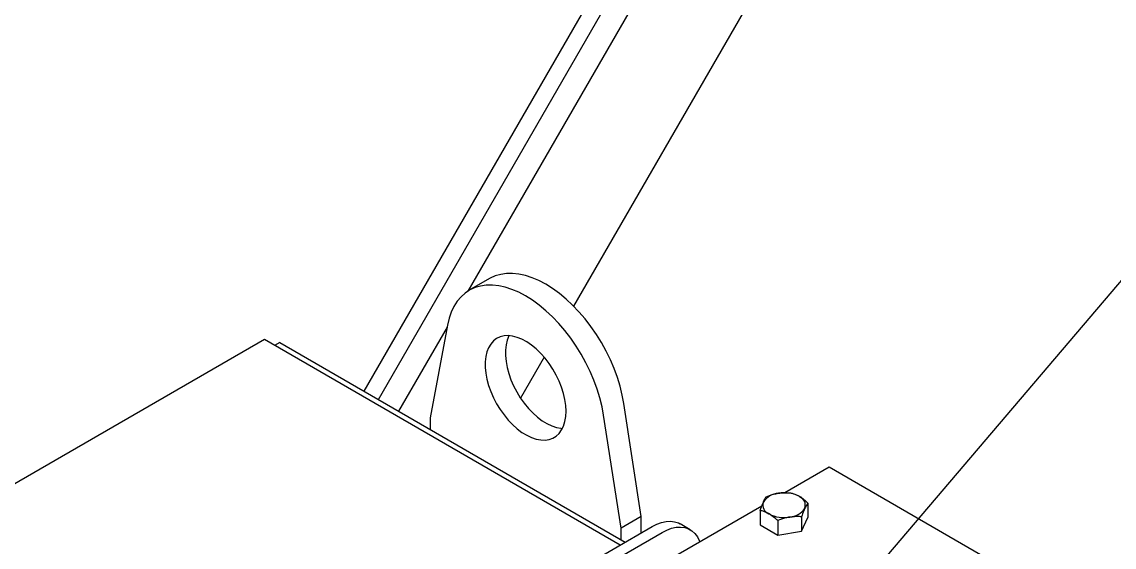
# Model space of a CAD drawing. Header units: millimetres. Extents: x 1293 to 41893, y 1011 to 26911.
# Drawn here: x 5768.9 to 6092.5, y 24017.7 to 24173.2 of the extents above; entities that cross this region are included whole.
import ezdxf

# ---------------------------------------------------------------- set-up
doc = ezdxf.new("R2010")
doc.units = ezdxf.units.MM
doc.header["$LTSCALE"] = 50
doc.layers.add('CAPA_1', color=7, linetype='Continuous')
doc.dimstyles.new('SLDDIMSTYLE2', dxfattribs={"dimtxt": 0.18, "dimasz": 30.769231, "dimexe": 0, "dimexo": 0.0625, "dimgap": 0, "dimtad": 0, "dimtih": 1, "dimtoh": 1, "dimdec": 0, "dimrnd": 1e-09, "dimzin": 0, "dimdsep": 46, "dimtxsty": 'Standard', "dimblk1": 'DOT', "dimblk2": 'DOT', "dimsah": 1, "dimcen": 0.09, "dimadec": 0, "dimazin": 0, "dimtfac": 30.769231, "dimtdec": 0, "dimtofl": 0, "dimtmove": 0, "dimatfit": 3, "dimldrblk": 'DOT', "dimfxl": 1, "dimfrac": 2, "dimtolj": 1, "dimtzin": 0, "dimarcsym": 0})

# ---------------------------------------------------------------- blocks, each defined once
blk = doc.blocks.new('_Dot')
at = {"color": 0, "linetype": 'ByBlock', "lineweight": -2}
blk.add_line((-0.5, 0), (-1, 0), dxfattribs=at)
at = {"color": 0, "linetype": 'ByBlock', "const_width": 0.5}
blk.add_lwpolyline([(-0.25, 0, 1), (0.25, 0, 1)], format="xyb", close=True, dxfattribs=at)

msp = doc.modelspace()

# ---------------------------------------------------------------- linework, layer by layer
at = {"color": 7, "linetype": 'Continuous', "lineweight": 25}
for p, q in [((5870.2853092, 24063.871238), (6006.3200775, 24299.4903675)), ((5874.5189866, 24061.4271881), (6010.5534108, 24297.0457217)), ((6016.8305902, 24294.0924811), (5900.9988621, 24093.4660435)), ((6042.2305902, 24279.4246065), (5932.3315261, 24089.0738443)), ((5907.4311222, 24097.1934338), (5901.4442847, 24093.7373062)), ((5894.8632523, 24082.8388556), (5880.505824, 24057.9710604)), ((5894.9789554, 24083.4541522), (5889.8253257, 24056.047716)), ((5840.7756853, 24079.1792792), (5149.2252533, 23679.9557125)), ((5946.1287724, 24018.3602366), (5840.7756853, 24079.1792792)), ((5845.2658134, 24078.3146855), (5843.7695906, 24077.4509344)), ((5845.2658134, 24078.3146855), (5947.6249952, 24019.2239876)), ((5923.6125777, 24073.9721828), (5916.6139467, 24061.8501983)), ((5952.3807056, 24026.8475192), (5947.2270759, 24060.2042096)), ((5889.8253257, 24056.047716), (5889.8253257, 24052.5910266)), ((5946.3938682, 24023.3913915), (5941.2402385, 24056.748082)), ((6008.0141701, 24041.3982773), (5994.9004757, 24033.8279027)), ((6086.0161562, 23996.3686892), (6008.0141701, 24041.3982773)), ((5993.0962445, 24033.7170652), (5992.9952763, 24033.7014471)), ((5999.2163464, 24032.7391485), (5999.1424325, 24032.781818)), ((5988.0744784, 24029.8873383), (5886.4774359, 23971.2366141)), ((5988.5691595, 24031.1463042), (5988.5421052, 24031.0880165)), ((6000.8093632, 24029.1904707), (6000.8364175, 24029.2487585)), ((6001.7717661, 24030.8009289), (6001.7717661, 24026.5102967)), ((5952.3807056, 24026.8475192), (5946.3938682, 24023.3913915)), ((5952.3807056, 24021.9694008), (5952.3807056, 24026.8475192)), ((5987.6067567, 24028.6098317), (5987.6067567, 24024.3191996)), ((5990.1621764, 24027.5976265), (5990.2360902, 24027.5549569)), ((5996.2822782, 24026.6197098), (5996.3832464, 24026.6353279)), ((5999.8740147, 24026.7122859), (5999.8740147, 24022.4216538)), ((5999.8740147, 24022.4216538), (6001.7717661, 24026.5102967)), ((5924.9213923, 24006.1174766), (5955.5626861, 24023.806319)), ((5946.3938682, 24019.9347021), (5946.3938682, 24023.3913915)), ((5966.8887609, 24022.9033894), (5963.8953422, 24024.6314532)), ((5987.6067567, 24024.3191996), (5992.7915099, 24021.3261052)), ((5992.7915099, 24025.6167374), (5992.7915099, 24021.3261052)), ((5927.914811, 24004.3894128), (5958.5561048, 24022.0782552)), ((5992.7915099, 24021.3261052), (5999.8740147, 24022.4216538))]:
    msp.add_line(p, q, dxfattribs=at)
at = {"color": 7, "linetype": 'Continuous', "lineweight": 25, "flags": 128}
for points in [[(5947.2270759, 24060.2042096), (5946.7518611, 24062.7557022), (5946.1088584, 24065.3484424), (5945.3028298, 24067.9632283), (5944.339745, 24070.5806946), (5943.2267364, 24073.181456), (5941.9720473, 24075.7462511), (5940.58497, 24078.2560848), (5939.0757771, 24080.6923691), (5937.455646, 24083.0370607), (5935.7365755, 24085.2727946), (5933.9312971, 24087.3830128), (5932.053181, 24089.3520867), (5930.1161365, 24091.1654333), (5928.1345096, 24092.8096228), (5926.1229763, 24094.2724782), (5924.0964344, 24095.5431655), (5922.0698924, 24096.6122738), (5920.0583592, 24097.4718852), (5918.0767323, 24098.1156334), (5916.1396878, 24098.5387508), (5914.2615716, 24098.7381036), (5912.4562932, 24098.7122155), (5910.7372227, 24098.4612782), (5909.1170916, 24097.9871501), (5907.6078988, 24097.2933428), (5907.4311222, 24097.1934338)], [(5941.2402385, 24056.748082), (5940.7650237, 24059.2995745), (5940.122021, 24061.8923147), (5939.3159924, 24064.5071006), (5938.3529075, 24067.1245669), (5937.239899, 24069.7253283), (5935.9852099, 24072.2901234), (5934.5981325, 24074.7999571), (5933.0889397, 24077.2362415), (5931.4688086, 24079.5809331), (5929.7497381, 24081.8166669), (5927.9444597, 24083.9268851), (5926.0663436, 24085.895959), (5924.1292991, 24087.7093057), (5922.1476721, 24089.3534952), (5920.1361389, 24090.8163506), (5918.109597, 24092.0870378), (5916.083055, 24093.1561461), (5914.0715218, 24094.0157575), (5912.0898949, 24094.6595058), (5910.1528504, 24095.0826231), (5908.2747342, 24095.2819759), (5906.4694558, 24095.2560878), (5904.7503853, 24095.0051505), (5903.1302542, 24094.5310225), (5901.6210614, 24093.8372151), (5900.233984, 24092.9288668), (5898.9792949, 24091.8127049), (5897.8662864, 24090.4969958), (5896.9032015, 24088.9914837), (5896.0971729, 24087.3073186), (5895.4541702, 24085.4569735), (5894.9789554, 24083.4541522)], [(5930.0832718, 24057.9567554), (5929.9992297, 24059.6406063), (5929.7482833, 24061.3978526), (5929.3339552, 24063.2038264), (5928.7620617, 24065.0331756), (5928.0406309, 24066.8602204), (5927.1797903, 24068.6593129), (5926.1916239, 24070.4051979), (5925.0900037, 24072.073367), (5923.8903938, 24073.6404027), (5922.6096342, 24075.0843073), (5921.265704, 24076.3848115), (5919.8774689, 24077.5236591), (5918.4644168, 24078.4848632), (5917.0463838, 24079.2549305), (5915.643276, 24079.8230511), (5914.2747899, 24080.1812498), (5912.9601361, 24080.3244981), (5911.7177694, 24080.2507853), (5910.56513, 24079.9611462), (5909.5183984, 24079.4596465), (5908.5922683, 24078.7533262), (5907.7997407, 24077.8521007), (5907.1519409, 24076.7686209), (5906.6579626, 24075.5180968), (5906.3247401, 24074.1180828), (5906.1569511, 24072.5882321), (5906.1569511, 24070.9500205), (5906.3247401, 24069.2264449), (5906.6579626, 24067.4417004), (5907.1519409, 24065.6208409), (5907.7997407, 24063.7894275), (5908.5922683, 24061.973169), (5909.5183984, 24060.1975618), (5910.56513, 24058.4875315), (5911.7177694, 24056.8670832), (5912.9601361, 24055.3589644), (5914.2747899, 24053.9843458), (5915.643276, 24052.762524), (5917.0463838, 24051.7106508), (5918.4644168, 24050.8434921), (5919.8774689, 24050.1732209), (5921.265704, 24049.7092465), (5922.6096342, 24049.4580818), (5923.8903938, 24049.4232529), (5925.0900037, 24049.6052485), (5926.1916239, 24050.0015139), (5927.1797903, 24050.6064863), (5928.0406309, 24051.4116734), (5928.7620617, 24052.4057719), (5929.3339552, 24053.574827), (5929.7482833, 24054.9024277), (5929.9992297, 24056.3699374), (5930.0832718, 24057.9567554)], [(5913.1837259, 24080.3151732), (5913.1387783, 24080.2247486), (5912.6448, 24078.9742245), (5912.3115775, 24077.5742105), (5912.1437885, 24076.0443598), (5912.1437885, 24074.4061482), (5912.3115775, 24072.6825725), (5912.6448, 24070.897828), (5913.1387783, 24069.0769686), (5913.7865782, 24067.2455552), (5914.5791058, 24065.4292967), (5915.5052358, 24063.6536895), (5916.5519674, 24061.9436592), (5917.7046068, 24060.3232108), (5918.9469735, 24058.815092), (5920.2616273, 24057.4404734), (5921.6301134, 24056.2186517), (5923.0332212, 24055.1667785), (5924.4512542, 24054.2996198), (5925.8643063, 24053.6293486), (5927.2525414, 24053.1653741), (5928.5964716, 24052.9142095), (5929.0223054, 24052.878976)], [(5955.5626861, 24023.806319), (5956.9832245, 24024.5271534), (5958.3830483, 24025.0390263), (5959.7417448, 24025.3344734), (5961.0395012, 24025.4091866), (5962.2573934, 24025.2620763), (5963.3776616, 24024.8952877), (5963.8953422, 24024.6314532)], [(5958.5561048, 24022.0782552), (5959.9766432, 24022.7990895), (5961.376467, 24023.3109624), (5962.7351635, 24023.6064096), (5964.0329199, 24023.6811228), (5965.2508121, 24023.5340125), (5966.3710803, 24023.1672239), (5967.3773886, 24022.5861056), (5968.2550627, 24021.7991317), (5968.9913042, 24020.817778), (5969.5753769, 24019.6563548), (5969.7148929, 24019.2885752)]]:
    msp.add_lwpolyline(points, dxfattribs=at)
at = {"color": 7, "linetype": 'Continuous', "lineweight": 25}
for centre, radius, start, end in [((5993.3867724, 24027.912166), 5.8025033, 93.8686975, 146.125925967), ((5994.7019446, 24024.0862707), 9.7637326, 62.948313964, 99.465608171), ((5998.2003926, 24030.146417), 2.7846756, 341.194497557, 68.602425332), ((5991.1781301, 24030.1903579), 2.7846756, 161.194497557, 248.602425332), ((5995.9917503, 24032.4246089), 5.8025033, 273.8686975, 326.125925967), ((5994.6765781, 24036.2505042), 9.7637326, 242.948313964, 279.46560817)]:
    msp.add_arc(centre, radius, start, end, dxfattribs=at)
for points, knots in [([(5988.5691595, 24031.1463042), (5988.6753366, 24031.3630482), (5988.9921013, 24032.0096741), (5989.2998887, 24032.4234159), (5989.5045081, 24032.6984747)], [0, 0, 0, 0, 0.3351922062, 1, 1, 1, 1]), ([(5989.5045081, 24032.6984747), (5989.7252211, 24032.7850551), (5990.8616753, 24033.230859), (5992.0432099, 24033.4914588), (5992.9952763, 24033.7014471)], [0, 0, 0, 0, 0.19421196006, 1, 1, 1, 1]), ([(5993.0962445, 24033.7170652), (5993.4925027, 24033.7663489), (5994.6746847, 24033.9133801), (5995.8233627, 24033.841686), (5996.5870128, 24033.7940232)], [0, 0, 0, 0, 0.3351922062, 1, 1, 1, 1]), ([(5996.5870128, 24033.7940232), (5996.8873026, 24033.7155167), (5997.7223802, 24033.4971975), (5998.588052, 24033.0610982), (5999.1424325, 24032.781818)], [0, 0, 0, 0, 0.35959504835, 1, 1, 1, 1]), ([(5999.2163464, 24032.7391485), (5999.6575107, 24032.4580176), (6000.5233545, 24031.9062609), (6001.3609445, 24031.1646664), (6001.7717661, 24030.8009289)], [0, 0, 0, 0, 0.5095195514, 1, 1, 1, 1]), ([(5987.6067567, 24028.6098317), (5987.6658965, 24028.7896864), (5987.9704085, 24029.7157603), (5988.2869998, 24030.4756813), (5988.5421052, 24031.0880165)], [0, 0, 0, 0, 0.1942119601, 1, 1, 1, 1]), ([(6000.8093632, 24029.1904707), (6000.7031861, 24028.9497047), (6000.3864214, 24028.2314124), (6000.0786341, 24027.3189188), (5999.8740147, 24026.7122859)], [0, 0, 0, 0, 0.3351922062, 1, 1, 1, 1]), ([(6001.7717661, 24030.8009289), (6001.7126262, 24030.7259537), (6001.4081142, 24030.3399055), (6001.091523, 24029.7356557), (6000.8364175, 24029.2487585)], [0, 0, 0, 0, 0.1942119601, 1, 1, 1, 1]), ([(5990.1621764, 24027.5976265), (5989.721012, 24027.8258532), (5988.8551682, 24028.2737784), (5988.0175782, 24028.4992449), (5987.6067567, 24028.6098317)], [0, 0, 0, 0, 0.5095195514, 1, 1, 1, 1]), ([(5992.7915099, 24025.6167374), (5992.4912202, 24025.8849381), (5991.6561425, 24026.6307789), (5990.7904707, 24027.194163), (5990.2360902, 24027.5549569)], [0, 0, 0, 0, 0.3595950484, 1, 1, 1, 1]), ([(5996.2822782, 24026.6197098), (5995.88602, 24026.546404), (5994.703838, 24026.3277065), (5993.55516, 24025.9006487), (5992.7915099, 24025.6167374)], [0, 0, 0, 0, 0.3351922062, 1, 1, 1, 1]), ([(5999.8740147, 24026.7122859), (5999.6533016, 24026.7305849), (5998.5168474, 24026.8248068), (5997.3353128, 24026.7198781), (5996.3832464, 24026.6353279)], [0, 0, 0, 0, 0.1942119601, 1, 1, 1, 1])]:
    msp.add_open_spline(points, degree=3, knots=knots, dxfattribs=at)

# ---------------------------------------------------------------- leaders
at = {"layer": 'CAPA_1'}
msp.add_leader([(5967.2785703, 23947.2185611), (6491.4361436, 24562.5201815)], dimstyle='SLDDIMSTYLE2', dxfattribs=at)

doc.saveas('drawing.dxf')
